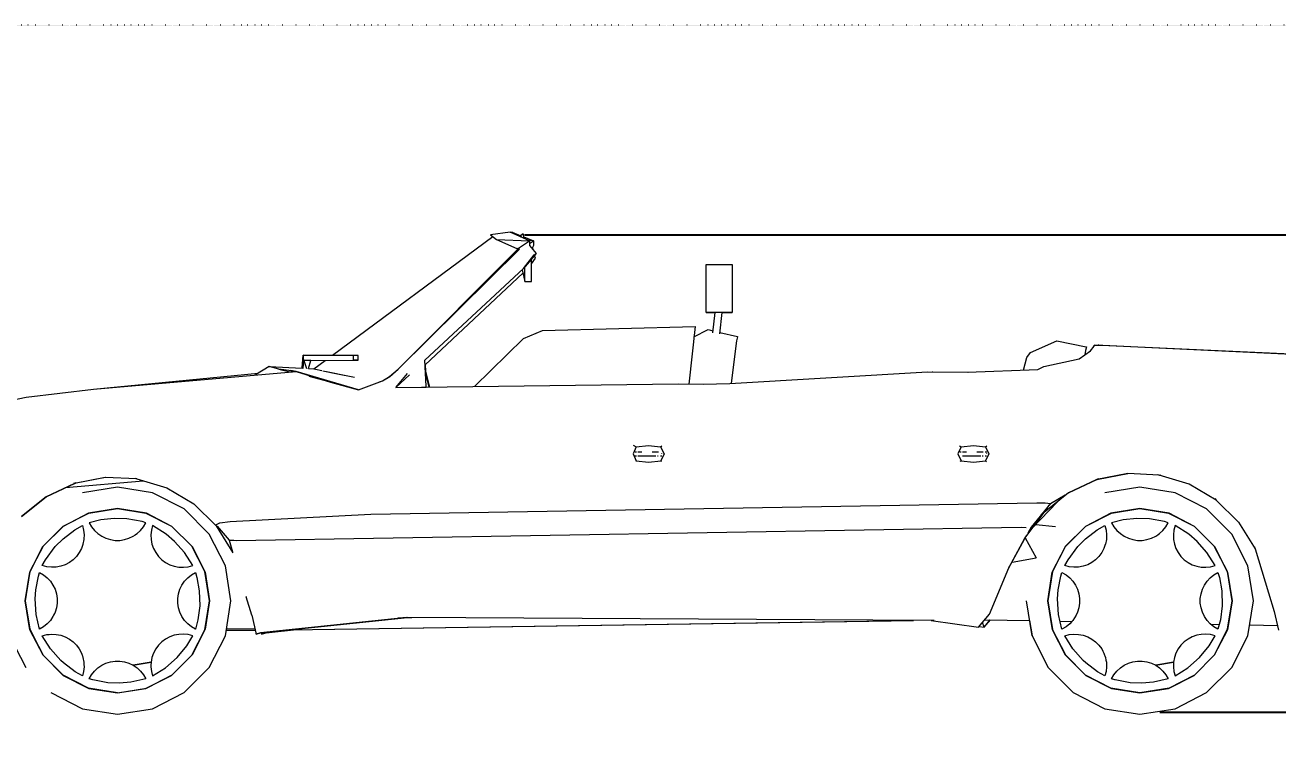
# Model space of a CAD drawing. Header units: millimetres. Extents: x 85290 to 188623, y -54691 to 10726.
# Drawn here: x 97127 to 100822, y -17812 to -15687 of the extents above; entities that cross this region are included whole.
import ezdxf

# ---------------------------------------------------------------- set-up
doc = ezdxf.new("R2010")
doc.units = ezdxf.units.MM
doc.linetypes.add('ACAD_ISO07W100', pattern=[3, 0, -3])
doc.linetypes.add('ELGO_LTYPE0', pattern=[0])
doc.layers.add('AUTO', color=150, linetype='Continuous')
doc.layers.add('RAZMER', color=5, linetype='Continuous')
doc.styles.add('WROMLATS', font='wromlats.shx', dxfattribs={"bigfont": 'bigfont.shx'})
doc.dimstyles.new('juka', dxfattribs={"dimscale": 100, "dimtxt": 2, "dimasz": 2, "dimexe": 1, "dimexo": 1, "dimgap": 1, "dimtad": 1, "dimtoh": 1, "dimdec": 0, "dimzin": 0, "dimdsep": 46, "dimtxsty": 'WROMLATS', "dimblk": 'OBLIQUE', "dimcen": -3, "dimdle": 1, "dimclrd": 256, "dimclre": 256, "dimclrt": 256, "dimadec": 0, "dimazin": 0, "dimtfac": 1, "dimtdec": 0, "dimtix": 1, "dimtmove": 2, "dimatfit": 3, "dimldrblk": 'ORIGIN2', "dimfxl": 1, "dimtvp": 2.5, "dimtolj": 1, "dimtzin": 0, "dimarcsym": 0})

# ---------------------------------------------------------------- blocks, each defined once
blk = doc.blocks.new('a_55')
at = {"color": 0, "linetype": 'ELGO_LTYPE0', "lineweight": 0}
for p, q in [((-259.464073, 115.309136), (-207.926369, 153.385699)), ((-202.36311, 154.794192), (-208.669329, 153.978181)), ((-208.669329, 153.978181), (-206.754684, 152.45142)), ((-202.36311, 154.794192), (-201.72658, 154.794294)), ((-196.095705, 152.07476), (-202.36311, 154.794192)), ((-201.72658, 154.794294), (-202.227545, 154.735404)), ((-201.72658, 154.794294), (-198.885584, 153.673786)), ((-198.425198, 154.169387), (-198.888683, 153.712457)), ((-198.888683, 153.712457), (-198.852158, 153.270757)), ((-198.028898, 154.169387), (-198.425198, 154.169387)), ((-197.921085, 152.866751), (-198.028898, 154.169387)), ((-197.957611, 153.307766), (-194.831276, 152.07476)), ((-238.323069, 110.798881), (-199.915457, 149.329936)), ((-238.315439, 110.798784), (-199.309969, 149.329838)), ((-206.754684, 152.45142), (-196.095705, 152.07476)), ((-206.754684, 152.45142), (-200.191402, 149.608743)), ((-200.007248, 149.525639), (-200.246477, 149.644974)), ((-199.999428, 149.525541), (-200.05703, 149.550542)), ((-199.915457, 149.329936), (-200.007248, 149.525639)), ((-199.999428, 149.525541), (-196.095705, 152.07476)), ((-199.309969, 149.329838), (-199.999428, 149.525541)), ((-194.831276, 152.07476), (-196.201181, 152.120465)), ((-196.095705, 152.07476), (-196.159601, 150.585893)), ((-196.159601, 150.585893), (-193.983221, 147.987553)), ((-196.132231, 151.22427), (-194.831276, 152.07476)), ((-194.791603, 150.586089), (-195.212889, 149.86558)), ((-195.212889, 149.86558), (-195.037889, 149.24683)), ((-194.831276, 152.07476), (-194.791603, 150.586089)), ((-193.983221, 147.987553), (-198.01445, 143.207574)), ((-198.01445, 143.207574), (-194.629097, 147.524369)), ((-195.515442, 144.696537), (-194.254112, 146.47437)), ((-195.515442, 138.935015), (-195.515442, 146.170756)), ((-194.629097, 147.524369), (-193.983221, 147.987553)), ((-194.254112, 146.47437), (-194.506454, 147.367045)), ((-229.707432, 113.680131), (-198.01445, 143.207574)), ((-198.219919, 141.662261), (-229.639101, 112.200053)), ((-198.471117, 142.782083), (-197.608042, 138.935015)), ((-197.608042, 138.935015), (-197.608042, 143.689507)), ((-139.341831, 144.416264), (-130.977726, 144.416264)), ((-139.341831, 129.001129), (-139.341831, 144.416264)), ((-130.977726, 144.416264), (-130.977726, 129.001129)), ((-197.608042, 138.935015), (-195.515442, 138.935015)), ((-139.341831, 129.001129), (-136.544561, 129.001129)), ((-130.977726, 129.001129), (-139.341831, 129.001129)), ((-136.544561, 129.001129), (-137.290239, 122.456303)), ((-134.988689, 122.16558), (-134.209776, 129.001129)), ((-134.209776, 129.001129), (-130.977726, 129.001129)), ((-198.02227, 120.705523), (-191.99729, 123.218901)), ((-191.99729, 123.218901), (-142.930889, 124.491264)), ((-142.930889, 124.491264), (-144.911528, 106.059916)), ((-143.280888, 121.234916), (-138.752556, 123.533842)), ((-138.752556, 123.533842), (-137.208986, 123.170464)), ((-134.935188, 122.635209), (-129.310942, 121.311186)), ((-129.251003, 121.25103), (-129.596281, 119.966264)), ((-129.310942, 121.311186), (-129.251003, 121.25103)), ((-213.848066, 105.268803), (-198.02227, 120.705523)), ((-129.596281, 119.966264), (-131.295919, 106.284038)), ((-35.114479, 116.224663), (-26.694345, 119.974369)), ((-26.694345, 119.974369), (-17.252922, 118.024662)), ((-17.538309, 116.844974), (-17.741632, 115.408744)), ((-17.192793, 117.971928), (-17.538309, 116.844974)), ((-17.252922, 118.024662), (-17.192793, 117.971928)), ((-15.888309, 116.704838), (-14.747095, 118.166557)), ((-14.747095, 118.166557), (-14.7295, 118.534331)), ((64.841795, 114.87017), (-14.7295, 118.534331)), ((-14.7295, 118.534331), (-11.93614, 118.515678)), ((-13.412333, 118.534331), (-11.941051, 118.515678)), ((-13.233423, 118.52437), (-13.412333, 118.534331)), ((-13.412333, 118.534331), (-13.188314, 118.524076)), ((-13.412333, 118.534331), (-13.410377, 118.525541)), ((-11.93614, 118.515678), (96.564245, 113.443413)), ((-269.141817, 111.239897), (-268.836355, 115.371342)), ((-268.836355, 115.371342), (-268.946886, 111.091947)), ((-268.859768, 111.078861), (-268.597078, 113.563237)), ((-252.675819, 115.236869), (-268.836355, 115.371342)), ((-268.836355, 115.371342), (-266.620922, 115.371342)), ((-268.597078, 113.563237), (-268.836355, 115.371342)), ((-268.597078, 113.563237), (-252.675819, 113.697611)), ((-266.381645, 113.563237), (-268.597078, 113.563237)), ((-268.597078, 113.563237), (-267.773437, 111.022221)), ((-267.140627, 110.989213), (-266.381645, 113.563237)), ((-266.620922, 115.371342), (-251.150036, 115.236869)), ((-266.381645, 113.563237), (-251.150036, 113.697611)), ((-265.410566, 110.915776), (-261.772108, 113.603862)), ((-252.675819, 113.697611), (-252.675819, 115.236869)), ((-251.150036, 115.236869), (-252.675819, 115.236869)), ((-251.150036, 113.697611), (-252.675819, 113.697611)), ((-251.150036, 113.697611), (-251.150036, 115.236869)), ((-229.32229, 105.350346), (-229.707432, 113.680131)), ((-37.392187, 110.544975), (-36.291599, 114.618608)), ((-36.291599, 114.618608), (-35.114479, 116.224663)), ((-30.841017, 111.63267), (-19.524813, 114.16187)), ((-19.524813, 114.16187), (-15.888309, 116.704838)), ((-336.245322, 104.408256), (-271.148062, 110.112651)), ((-336.245322, 104.408256), (-283.287716, 109.511577)), ((-279.759598, 111.690874), (-284.160566, 108.972416)), ((-279.759598, 111.690874), (-269.125414, 111.116654)), ((-276.657629, 110.817436), (-279.759598, 111.690874)), ((-276.657629, 110.817436), (-273.148441, 109.989995)), ((-271.148062, 110.112651), (-276.657629, 110.817436)), ((-273.148441, 109.989995), (-271.148062, 110.112651)), ((-273.148441, 109.989995), (-272.989845, 109.951225)), ((-271.148062, 110.112651), (-272.889662, 110.431791)), ((-251.046324, 104.204447), (-271.148062, 110.112651)), ((-271.148062, 110.112651), (-260.029888, 106.69019)), ((-269.125414, 111.116654), (-269.141817, 111.239897)), ((-267.134762, 111.009233), (-265.410566, 110.915776)), ((-265.410566, 110.915776), (-264.926004, 110.790483)), ((-264.926004, 110.790483), (-262.878323, 110.36099)), ((-262.535572, 110.290775), (-258.340263, 109.4356)), ((-261.388302, 110.056889), (-253.990841, 108.558451)), ((-258.340263, 109.4356), (-252.354097, 108.228276)), ((-241.057062, 108.502982), (-238.323069, 110.798881)), ((-241.049242, 108.502885), (-238.315439, 110.798784)), ((-239.075422, 104.952202), (-235.357237, 109.462553)), ((-234.708595, 109.020561), (-239.075422, 104.952202)), ((-229.639101, 112.200053), (-229.545546, 110.177299)), ((-229.545546, 110.177299), (-228.379297, 105.516069)), ((-229.506874, 109.343803), (-228.626776, 105.516069)), ((-131.798267, 106.254448), (-68.204689, 110.00601)), ((-68.204689, 110.00601), (-55.391216, 109.865483)), ((-66.764641, 109.99019), (-66.495323, 110.006108)), ((-66.495323, 110.006108), (-55.003929, 109.880131)), ((-55.391216, 109.865483), (-32.83906, 110.71685)), ((-32.83906, 110.71685), (-30.841017, 111.63267)), ((-260.029888, 106.69019), (-266.965246, 108.472026)), ((-260.029888, 106.69019), (-251.046324, 104.204447)), ((-251.046324, 104.204447), (-243.393183, 107.127299)), ((-244.056272, 106.874077), (-243.401003, 107.127397)), ((-243.401003, 107.127397), (-241.057062, 108.502982)), ((-243.393183, 107.127299), (-241.049242, 108.502885)), ((-239.075422, 104.952202), (-148.395348, 106.090385)), ((-239.075422, 104.952202), (-229.32229, 105.074662)), ((-229.32229, 105.074662), (-229.32229, 105.350346)), ((-228.626776, 105.516069), (-228.524637, 105.084623)), ((-228.379297, 105.516069), (-228.275013, 105.087748)), ((-148.395348, 106.090385), (-140.294933, 106.019584)), ((-140.294933, 106.019584), (-131.798267, 106.254448)), ((-404.477358, 92.457084), (-357.849812, 101.80933)), ((-357.849812, 101.80933), (-336.245322, 104.408256)), ((-161.832428, 85.864213), (-162.818956, 83.648392)), ((-162.785768, 86.396049), (-161.832428, 85.864213)), ((-161.832428, 85.864213), (-157.860565, 86.310014)), ((-157.860565, 86.310014), (-153.993559, 85.931791)), ((-153.993559, 85.931791), (-153.616428, 86.154351)), ((-153.993559, 85.931791), (-152.902174, 83.648392)), ((-57.47695, 85.864213), (-58.463478, 83.648392)), ((-57.990837, 86.151029), (-57.47695, 85.864213)), ((-57.47695, 85.864213), (-53.505087, 86.310014)), ((-53.505087, 86.310014), (-49.63789, 85.931791)), ((-49.63789, 85.931791), (-49.168777, 86.208843)), ((-49.63789, 85.931791), (-48.546696, 83.648392)), ((-162.818956, 83.648392), (-161.832428, 81.433841)), ((-162.272072, 82.977591), (-161.802959, 82.977591)), ((-162.229109, 84.248979), (-161.802959, 84.248979)), ((-161.832428, 81.433841), (-162.125778, 81.270268)), ((-161.832428, 81.433841), (-157.860565, 80.986869)), ((-161.363888, 84.248979), (-160.033417, 84.248979)), ((-161.363888, 82.977591), (-155.512142, 82.977591)), ((-157.860565, 80.986869), (-153.960752, 81.385112)), ((-156.711149, 84.248979), (-154.675579, 84.248979)), ((-155.0457, 82.977591), (-154.74515, 82.977591)), ((-154.033422, 82.977591), (-153.658199, 82.977591)), ((-152.902174, 83.648392), (-153.960752, 81.385112)), ((-153.960752, 81.385112), (-153.705072, 81.236674)), ((-153.567028, 83.612749), (-153.567028, 83.787358)), ((-58.463478, 83.648392), (-57.47695, 81.433841)), ((-57.873631, 84.248979), (-57.447481, 84.248979)), ((-57.47695, 81.433841), (-57.858038, 81.22144)), ((-57.47695, 81.433841), (-53.505087, 80.986869)), ((-57.008409, 84.248979), (-55.677938, 84.248979)), ((-57.008409, 82.977591), (-51.156664, 82.977591)), ((-53.505087, 80.986869), (-49.605274, 81.385112)), ((-52.355671, 84.248979), (-50.320148, 84.248979)), ((-50.690269, 82.977591), (-50.389481, 82.977591)), ((-49.677944, 84.248979), (-49.240446, 84.248979)), ((-49.677944, 82.977591), (-49.30253, 82.977591)), ((-48.546696, 83.648392), (-49.605274, 81.385112)), ((-49.605274, 81.385112), (-49.264288, 81.187162)), ((-49.211359, 83.612846), (-49.211359, 83.787064)), ((-3.917027, 77.327202), (-13.81917, 75.385699)), ((-13.810158, 75.385699), (-3.91016, 77.326909)), ((6.163836, 76.832181), (-3.917027, 77.327202)), ((5.603504, 77.037944), (6.163836, 76.832181)), ((6.163836, 76.832181), (6.726742, 76.863235)), ((15.832424, 73.929155), (6.163836, 76.832181)), ((-351.463485, 69.871733), (-342.316818, 74.136186)), ((-342.30783, 74.136284), (-351.454496, 69.871733)), ((-345.204306, 72.785795), (-320.258403, 74.960795)), ((-342.316818, 74.136186), (-342.390251, 74.278763)), ((-332.410169, 76.077786), (-342.316818, 74.136186)), ((-342.316818, 74.136186), (-341.785955, 74.402103)), ((-332.402945, 76.077396), (-342.30783, 74.136284)), ((-328.509784, 72.898197), (-339.773464, 71.114212)), ((-322.329497, 75.582766), (-332.410169, 76.077786)), ((-317.246103, 71.114212), (-328.509784, 72.898197)), ((-322.923255, 75.766948), (-322.329497, 75.582766)), ((-322.346687, 75.749174), (-322.329497, 75.582766)), ((-322.329497, 75.582766), (-312.662911, 72.67974)), ((-312.662911, 72.67974), (-303.976583, 67.539212)), ((-13.81917, 75.385699), (-22.968006, 71.121147)), ((-22.959185, 71.121147), (-13.810158, 75.385699)), ((-14.4207, 75.290775), (-13.81917, 75.385699)), ((-13.81917, 75.385699), (-13.265657, 75.670853)), ((0, 72.898197), (-11.263514, 71.114212)), ((11.263657, 71.114212), (0, 72.898197)), ((24.518728, 68.788627), (15.832424, 73.929155)), ((-359.319162, 63.534036), (-351.463485, 69.871733)), ((-351.454496, 69.871733), (-359.310174, 63.534036)), ((-307.08518, 65.937066), (-317.246103, 71.114212)), ((-22.968006, 71.121147), (-30.823851, 64.783451)), ((-28.693199, 67.729935), (-24.014473, 70.497027)), ((-22.992182, 71.101713), (-22.959185, 71.121147)), ((21.42458, 65.937066), (11.263657, 71.114212)), ((24.055433, 69.269195), (24.518728, 68.788627)), ((24.518728, 68.788627), (31.713676, 61.711576)), ((-337.864852, 64.552787), (-345.993972, 60.345757)), ((-345.917201, 60.408062), (-337.661529, 64.614507)), ((-328.509784, 66.064018), (-337.864852, 64.552787)), ((-337.661529, 64.614507), (-328.509784, 66.064018)), ((-328.509784, 66.064018), (-319.35823, 64.614507)), ((-319.154692, 64.552787), (-328.509784, 66.064018)), ((-319.35823, 64.614507), (-311.102366, 60.408062)), ((-311.025596, 60.345757), (-319.154692, 64.552787)), ((-299.021292, 57.873297), (-307.08518, 65.937066)), ((-303.976583, 67.539212), (-296.77968, 60.462162)), ((-247.102928, 64.285502), (-33.167601, 67.913821)), ((-37.038279, 56.599271), (-30.823851, 64.783451)), ((-28.693199, 67.729935), (-34.999037, 60.036576)), ((-34.666443, 59.723002), (-26.508427, 68.264896)), ((-33.167601, 67.913821), (-30.437517, 67.849272)), ((-30.823851, 64.783451), (-31.749248, 64.001518)), ((-30.823851, 64.783451), (-29.162693, 67.157084)), ((-30.437517, 67.849272), (-28.693199, 67.729935)), ((-9.355116, 64.552787), (-17.484188, 60.345757)), ((-17.407417, 60.408062), (-9.151554, 64.614507)), ((0, 66.064018), (-9.355116, 64.552787)), ((-9.151554, 64.614507), (0, 66.064018)), ((9.355068, 64.552787), (0, 66.064018)), ((0, 66.064018), (9.151745, 64.614507)), ((9.151745, 64.614507), (17.407608, 60.408062)), ((17.484188, 60.345757), (9.355068, 64.552787)), ((29.488468, 57.873297), (21.42458, 65.937066)), ((-352.469158, 53.856304), (-345.917201, 60.408062)), ((-342.239857, 59.186479), (-339.785957, 60.611674)), ((-339.785957, 60.611674), (-339.402175, 59.144878)), ((-333.889675, 62.4356), (-337.622285, 61.507866)), ((-337.622285, 61.507866), (-336.85627, 60.199273)), ((-329.543376, 62.900835), (-333.889675, 62.4356)), ((-325.45197, 62.767631), (-329.543376, 62.900835)), ((-320.58146, 61.858451), (-325.45197, 62.767631)), ((-319.397283, 61.507866), (-320.58146, 61.858451)), ((-320.163107, 60.199273), (-319.397283, 61.507866)), ((-317.23361, 60.611674), (-317.617393, 59.144878)), ((-312.857056, 57.842535), (-317.23361, 60.611674)), ((-311.102366, 60.408062), (-304.550409, 53.856304)), ((-296.885157, 60.802787), (-295.584583, 61.509234)), ((-296.77968, 60.462162), (-291.496897, 51.869488)), ((-295.584583, 61.509234), (-292.350817, 61.852789)), ((-292.350817, 61.852789), (-247.102928, 64.285502)), ((-33.460951, 60.985014), (-27.089643, 60.272124)), ((-23.959398, 53.856304), (-17.407417, 60.408062)), ((-13.730097, 59.186479), (-11.276197, 60.611674)), ((-11.276197, 60.611674), (-10.8922, 59.144878)), ((-5.379915, 62.4356), (-9.11231, 61.507866)), ((-9.11231, 61.507866), (-8.34651, 60.199273)), ((-1.033592, 62.900835), (-5.379915, 62.4356)), ((3.057814, 62.767631), (-1.033592, 62.900835)), ((7.928324, 61.858451), (3.057814, 62.767631)), ((9.112501, 61.507866), (7.928324, 61.858451)), ((8.346653, 60.199273), (9.112501, 61.507866)), ((11.27615, 60.611674), (10.892391, 59.144878)), ((15.652704, 57.842535), (11.27615, 60.611674)), ((17.407608, 60.408062), (23.959351, 53.856304)), ((31.713676, 61.711576), (36.998415, 53.118998)), ((-345.993972, 60.345757), (-352.406859, 53.932866)), ((-345.993972, 56.335014), (-342.239857, 59.186479)), ((-339.402175, 59.144878), (-339.241815, 57.649565)), ((-339.241815, 57.649565), (-339.295721, 56.345269)), ((-336.85627, 60.199273), (-335.912514, 59.028569)), ((-335.912514, 59.028569), (-334.808803, 58.012649)), ((-334.808803, 58.012649), (-333.564281, 57.168704)), ((-333.564281, 57.168704), (-332.196879, 56.51353)), ((-332.196879, 56.51353), (-330.74708, 56.069487)), ((-326.272488, 56.069487), (-324.822664, 56.51353)), ((-324.822664, 56.51353), (-323.455286, 57.168704)), ((-323.455286, 57.168704), (-322.740841, 57.653177)), ((-322.740841, 57.653177), (-322.70236, 57.679349)), ((-322.70236, 57.679349), (-322.210765, 58.012748)), ((-322.210765, 58.012748), (-321.107244, 59.028569)), ((-321.107244, 59.028569), (-320.163107, 60.199273)), ((-317.617393, 59.144878), (-317.777753, 57.649565)), ((-317.777753, 57.649565), (-317.715836, 56.150931)), ((-310.134578, 55.506793), (-312.857056, 57.842535)), ((-304.612732, 53.932866), (-311.025596, 60.345757)), ((-293.843937, 47.712457), (-299.021292, 57.873297)), ((-296.525812, 60.362357), (-292.631865, 55.918997)), ((-290.321684, 55.831009), (-38.188124, 60.069388)), ((-42.12265, 46.974176), (-37.038279, 56.599271)), ((-42.113876, 46.974176), (-36.447477, 57.377398)), ((-38.188124, 60.069388), (-36.5973, 60.00064)), ((-36.865425, 56.610015), (-33.359575, 50.275934)), ((-34.999037, 60.036576), (-36.003351, 58.192825)), ((-17.484188, 60.345757), (-23.897076, 53.932866)), ((-17.484188, 56.335014), (-13.730097, 59.186479)), ((-10.8922, 59.144878), (-10.73184, 57.649565)), ((-10.73184, 57.649565), (-10.78577, 56.345269)), ((-8.34651, 60.199273), (-7.402563, 59.028569)), ((-7.402563, 59.028569), (-6.299019, 58.012649)), ((-6.299019, 58.012649), (-5.054331, 57.168704)), ((-5.054331, 57.168704), (-3.687143, 56.51353)), ((-3.687143, 56.51353), (-2.23732, 56.069487)), ((2.237272, 56.069487), (3.687096, 56.51353)), ((3.687096, 56.51353), (5.054474, 57.168704)), ((5.054474, 57.168704), (5.768919, 57.653177)), ((5.768919, 57.653177), (5.8074, 57.679349)), ((5.8074, 57.679349), (6.299019, 58.012748)), ((6.299019, 58.012748), (7.402706, 59.028569)), ((7.402706, 59.028569), (8.346653, 60.199273)), ((10.892391, 59.144878), (10.732031, 57.649565)), ((10.732031, 57.649565), (10.793924, 56.150931)), ((18.375158, 55.506793), (15.652704, 57.842535)), ((23.897266, 53.932866), (17.484188, 60.345757)), ((34.665823, 47.712457), (29.488468, 57.873297)), ((-356.675792, 45.600641), (-352.469158, 53.856304)), ((-352.406859, 53.932866), (-356.614089, 45.803958)), ((-353.902364, 51.043415), (-352.422667, 53.902885)), ((-351.616025, 49.592048), (-348.498845, 53.821343)), ((-348.498845, 53.821343), (-345.993972, 56.335014)), ((-340.090632, 53.243899), (-340.801764, 51.904839)), ((-339.637899, 54.529446), (-340.090632, 53.243899)), ((-339.586925, 54.673979), (-339.637899, 54.529446)), ((-339.303732, 56.150931), (-339.586925, 54.673979)), ((-339.295721, 56.345269), (-339.303732, 56.150931)), ((-330.74708, 56.069487), (-329.259777, 55.847415)), ((-329.259777, 55.847415), (-327.75979, 55.847415)), ((-327.75979, 55.847415), (-326.272488, 56.069487)), ((-317.715836, 56.150931), (-317.432642, 54.674077)), ((-317.432642, 54.674077), (-316.928911, 53.243899)), ((-316.928911, 53.243899), (-316.21778, 51.904839)), ((-306.998062, 51.950151), (-310.134578, 55.506793)), ((-300.405502, 45.804059), (-304.612732, 53.932866)), ((-304.550409, 53.856304), (-300.343752, 45.600641)), ((-292.631865, 55.918997), (-291.096306, 55.897808)), ((-292.631865, 55.918997), (-291.509771, 52.207181)), ((-291.096306, 55.897808), (-290.321684, 55.831009)), ((-28.165817, 45.600641), (-23.959398, 53.856304)), ((-23.897076, 53.932866), (-28.104305, 45.803958)), ((-23.106241, 49.592048), (-19.988871, 53.821343)), ((-19.988871, 53.821343), (-17.484188, 56.335014)), ((-11.580896, 53.243899), (-12.292004, 51.904839)), ((-11.127949, 54.529446), (-11.580896, 53.243899)), ((-11.077166, 54.673979), (-11.127949, 54.529446)), ((-10.793781, 56.150931), (-11.077166, 54.673979)), ((-10.78577, 56.345269), (-10.793781, 56.150931)), ((-2.23732, 56.069487), (-0.750017, 55.847415)), ((-0.750017, 55.847415), (0.749969, 55.847415)), ((0.749969, 55.847415), (2.237272, 56.069487)), ((10.793924, 56.150931), (11.077118, 54.674077)), ((11.077118, 54.674077), (11.580849, 53.243899)), ((11.580849, 53.243899), (12.291956, 51.904839)), ((21.511698, 51.950151), (18.375158, 55.506793)), ((28.104305, 45.804059), (23.897266, 53.932866)), ((23.959351, 53.856304), (28.166008, 45.600641)), ((36.998415, 53.118998), (36.915207, 53.782964)), ((36.998415, 53.118998), (41.344929, 38.998198)), ((-352.672863, 47.724956), (-351.616025, 49.592048)), ((-343.96584, 48.740774), (-345.304894, 48.029643)), ((-342.757034, 49.6355), (-343.96584, 48.740774)), ((-341.696501, 50.696051), (-342.757034, 49.6355)), ((-340.801764, 51.904839), (-341.696501, 50.696051)), ((-316.21778, 51.904839), (-315.323067, 50.696051)), ((-315.323067, 50.696051), (-314.262509, 49.6355)), ((-314.262509, 49.6355), (-313.053727, 48.740774)), ((-313.053727, 48.740774), (-311.714673, 48.029643)), ((-304.346704, 47.724956), (-306.998062, 51.950151)), ((-41.069555, 48.891556), (-33.391237, 50.214016)), ((-24.162912, 47.724956), (-23.106241, 49.592048)), ((-15.456057, 48.740774), (-16.795111, 48.029643)), ((-14.247274, 49.6355), (-15.456057, 48.740774)), ((-13.186741, 50.696051), (-14.247274, 49.6355)), ((-12.292004, 51.904839), (-13.186741, 50.696051)), ((12.291956, 51.904839), (13.186693, 50.696051)), ((13.186693, 50.696051), (14.247274, 49.6355)), ((14.247274, 49.6355), (15.456057, 48.740774)), ((15.456057, 48.740774), (16.795111, 48.029643)), ((24.163055, 47.724956), (21.511698, 51.950151)), ((-356.614089, 45.803958), (-358.12521, 36.449075)), ((-358.12521, 36.449075), (-356.675792, 45.600641)), ((-354.768372, 40.002882), (-353.919554, 44.377297)), ((-353.919554, 44.377297), (-353.568959, 45.561379)), ((-353.568959, 45.561379), (-352.260375, 44.795561)), ((-351.206064, 47.341168), (-352.672863, 47.724956)), ((-352.260375, 44.795561), (-351.089668, 43.851614)), ((-349.71056, 47.180813), (-351.206064, 47.341168)), ((-348.211932, 47.242826), (-349.71056, 47.180813)), ((-346.735167, 47.526127), (-348.211932, 47.242826)), ((-345.304894, 48.029643), (-346.735167, 47.526127)), ((-311.714673, 48.029643), (-310.284591, 47.526127)), ((-310.284591, 47.526127), (-308.807611, 47.242826)), ((-308.807611, 47.242826), (-307.308817, 47.180813)), ((-307.308817, 47.180813), (-305.813694, 47.341168)), ((-305.929899, 43.851614), (-304.759216, 44.795561)), ((-305.813694, 47.341168), (-304.346704, 47.724956)), ((-304.759216, 44.795561), (-303.450584, 45.561379)), ((-303.450584, 45.561379), (-302.985382, 43.922317)), ((-298.894358, 36.449075), (-300.405502, 45.804059)), ((-300.343752, 45.600641), (-298.894358, 36.449075)), ((-292.059994, 36.449075), (-293.843937, 47.712457)), ((-48.317385, 32.149953), (-42.12265, 46.974176)), ((-48.308611, 32.149953), (-42.113876, 46.974176)), ((-42.12265, 46.974176), (-41.95509, 47.578472)), ((-28.104305, 45.803958), (-29.61545, 36.449075)), ((-29.61545, 36.449075), (-28.165817, 45.600641)), ((-26.258421, 40.002882), (-25.409794, 44.377297)), ((-25.409794, 44.377297), (-25.059175, 45.561379)), ((-25.059175, 45.561379), (-23.750591, 44.795561)), ((-22.696114, 47.341168), (-24.162912, 47.724956)), ((-23.750591, 44.795561), (-22.579908, 43.851614)), ((-21.2008, 47.180813), (-22.696114, 47.341168)), ((-19.702148, 47.242826), (-21.2008, 47.180813)), ((-18.225384, 47.526127), (-19.702148, 47.242826)), ((-16.795111, 48.029643), (-18.225384, 47.526127)), ((16.795111, 48.029643), (18.225384, 47.526127)), ((18.225384, 47.526127), (19.702339, 47.242826)), ((19.702339, 47.242826), (21.200752, 47.180813)), ((21.200752, 47.180813), (22.696257, 47.341168)), ((22.579861, 43.851614), (23.750782, 44.795561)), ((22.696257, 47.341168), (24.163055, 47.724956)), ((23.750782, 44.795561), (25.059176, 45.561379)), ((25.059176, 45.561379), (25.524378, 43.922317)), ((29.615402, 36.449075), (28.104305, 45.804059)), ((28.166008, 45.600641), (29.615402, 36.449075)), ((36.449766, 36.449075), (34.665823, 47.712457)), ((-351.089668, 43.851614), (-350.073838, 42.748099)), ((-350.073838, 42.748099), (-349.229693, 41.503471)), ((-349.229693, 41.503471), (-348.574615, 40.136087)), ((-308.444929, 40.136087), (-307.78985, 41.503471)), ((-307.78985, 41.503471), (-306.945705, 42.748099)), ((-306.945705, 42.748099), (-305.929899, 43.851614)), ((-302.985382, 43.922317), (-302.209997, 39.670461)), ((-22.579908, 43.851614), (-21.563864, 42.748099)), ((-21.563864, 42.748099), (-20.719957, 41.503471)), ((-20.719957, 41.503471), (-20.06464, 40.136087)), ((20.064831, 40.136087), (20.71991, 41.503471)), ((20.71991, 41.503471), (21.564054, 42.748099)), ((21.564054, 42.748099), (22.579861, 43.851614)), ((25.524378, 43.922317), (26.29981, 39.670461)), ((-358.12521, 36.449075), (-356.633615, 27.2147)), ((-356.614089, 27.094191), (-358.12521, 36.449075)), ((-358.12521, 36.449075), (-356.675792, 27.29761)), ((-354.97911, 37.065971), (-354.768372, 40.002882)), ((-354.660964, 32.058644), (-354.97911, 37.065971)), ((-348.574615, 40.136087), (-348.130488, 38.686383)), ((-348.130488, 38.686383), (-347.908401, 37.199074)), ((-347.908401, 37.199074), (-347.908401, 35.699075)), ((-309.110951, 37.199074), (-308.889055, 38.686383)), ((-309.110951, 35.699177), (-309.110951, 37.199074)), ((-308.889055, 38.686383), (-308.444929, 40.136087)), ((-302.209997, 39.670461), (-302.081442, 34.831989)), ((-300.405502, 27.094191), (-298.894358, 36.449075)), ((-298.894358, 36.449075), (-300.343752, 27.29761)), ((-293.843937, 25.185698), (-292.059994, 36.449075)), ((-287.148237, 37.748688), (-286.954117, 37.785011)), ((-285.337496, 31.776029), (-287.148237, 37.748688)), ((-34.666443, 25.185698), (-36.449814, 36.449075)), ((-29.61545, 36.449075), (-28.123856, 27.2147)), ((-28.104305, 27.094191), (-29.61545, 36.449075)), ((-29.61545, 36.449075), (-28.165817, 27.29761)), ((-26.469374, 37.065971), (-26.258421, 40.002882)), ((-26.15118, 32.058644), (-26.469374, 37.065971)), ((-20.06464, 40.136087), (-19.620705, 38.686383)), ((-19.620705, 38.686383), (-19.398642, 37.199074)), ((-19.398642, 37.199074), (-19.398642, 35.699075)), ((19.398832, 37.199074), (19.620705, 38.686383)), ((19.398832, 35.699177), (19.398832, 37.199074)), ((19.620705, 38.686383), (20.064831, 40.136087)), ((26.29981, 39.670461), (26.428127, 34.831989)), ((29.615402, 36.449075), (28.104305, 27.094191)), ((28.166008, 27.29761), (29.615402, 36.449075)), ((34.665823, 25.185698), (36.449766, 36.449075)), ((41.344929, 38.998198), (43.157816, 33.025443)), ((-348.777556, 32.338238), (-349.229693, 31.394488)), ((-348.574615, 32.762062), (-348.972678, 31.773394)), ((-348.972678, 31.773394), (-348.777556, 32.338238)), ((-348.130488, 34.211773), (-348.574615, 32.762062)), ((-347.908401, 35.699075), (-348.130488, 34.211773)), ((-308.889055, 34.211773), (-309.110951, 35.699177)), ((-308.444929, 32.762062), (-308.889055, 34.211773)), ((-307.78985, 31.39478), (-308.444929, 32.762062)), ((-302.081442, 34.831989), (-302.666426, 30.351323)), ((-20.06464, 32.762062), (-20.462894, 31.773394)), ((-19.620705, 34.211773), (-20.06464, 32.762062)), ((-19.398642, 35.699075), (-19.620705, 34.211773)), ((19.620705, 34.211773), (19.398832, 35.699177)), ((20.064831, 32.762062), (19.620705, 34.211773)), ((20.71991, 31.39478), (20.064831, 32.762062)), ((26.428127, 34.831989), (25.843334, 30.351323)), ((43.157816, 33.025443), (44.499588, 26.980227)), ((-353.568959, 27.33677), (-354.660964, 32.058644)), ((-351.089668, 29.046535), (-352.260375, 28.102595)), ((-350.073838, 30.150056), (-351.089668, 29.046535)), ((-349.229693, 31.394488), (-350.073838, 30.150056)), ((-306.945705, 30.150056), (-307.78985, 31.39478)), ((-305.929899, 29.046535), (-306.945705, 30.150056)), ((-304.759216, 28.10269), (-305.929899, 29.046535)), ((-302.666426, 30.351323), (-303.450584, 27.336872)), ((-285.182047, 31.816459), (-285.337496, 31.776029)), ((-285.337496, 31.776029), (-283.995914, 25.730812)), ((-282.566214, 26.168996), (-235.317183, 31.044584)), ((-235.564661, 31.01812), (-282.557249, 26.169097)), ((-273.062134, 27.148878), (-72.800398, 30.084914)), ((-272.996283, 27.15562), (-73.500586, 30.089116)), ((-235.317183, 31.044584), (-238.33518, 30.804449)), ((-67.053509, 30.051029), (-235.317183, 31.044584)), ((-235.317183, 31.044584), (-233.936357, 31.039703)), ((-235.308599, 31.044584), (-235.294914, 31.044489)), ((-66.150999, 30.072904), (-67.053509, 30.051029)), ((-67.053509, 30.051029), (-51.879692, 27.966362)), ((-51.879692, 27.966362), (-48.317385, 32.149953)), ((-51.870728, 27.966362), (-48.308611, 32.149953)), ((-51.683044, 28.186774), (-50.077772, 27.966458)), ((-50.077772, 27.966458), (-50.605869, 29.451811)), ((-50.077772, 27.966458), (-48.0721, 30.316168)), ((-50.06876, 27.966458), (-48.063278, 30.315971)), ((-49.84026, 30.351126), (-35.438871, 30.065876)), ((-35.438871, 30.065876), (-34.666443, 25.185698)), ((-28.562307, 29.929542), (-28.582811, 29.930031)), ((-28.123856, 27.2147), (-28.562307, 29.929542)), ((-25.059175, 27.33677), (-26.15118, 32.058644)), ((-25.645542, 29.871833), (-21.888685, 29.797321)), ((-22.579908, 29.046535), (-23.750591, 28.102595)), ((-21.563864, 30.150056), (-22.579908, 29.046535)), ((-21.888685, 29.797321), (-22.579908, 29.046535)), ((-20.462894, 31.773394), (-21.563864, 30.150056)), ((21.564054, 30.150056), (20.71991, 31.39478)), ((22.579861, 29.046535), (21.564054, 30.150056)), ((23.750782, 28.10269), (22.579861, 29.046535)), ((22.745514, 28.913039), (25.455236, 28.859329)), ((25.843334, 30.351323), (25.059176, 27.336872)), ((28.38006, 28.801417), (28.404093, 28.800934)), ((35.216999, 28.665876), (44.164848, 28.48863)), ((-363.175607, 25.185698), (-357.998252, 15.024859)), ((-356.739068, 27.696735), (-356.71134, 27.696633)), ((-356.675792, 27.29761), (-352.469158, 19.041896)), ((-352.406859, 18.965286), (-356.614089, 27.094191)), ((-353.649235, 27.683842), (-352.980685, 27.681011)), ((-352.260375, 28.102595), (-353.568959, 27.33677)), ((-352.672863, 25.173199), (-351.206064, 25.556987)), ((-350.056267, 20.992726), (-352.672863, 25.173199)), ((-351.206064, 25.556987), (-349.71056, 25.717336)), ((-351.206064, 25.556987), (-350.458407, 25.637162)), ((-349.71056, 25.717336), (-348.211932, 25.655425)), ((-348.211932, 25.655425), (-346.735167, 25.372124)), ((-346.735167, 25.372124), (-345.304894, 24.868512)), ((-345.304894, 24.868512), (-343.96584, 24.157375)), ((-343.96584, 24.157375), (-342.757034, 23.26265)), ((-313.053727, 24.157375), (-314.262509, 23.26265)), ((-311.714673, 24.868512), (-313.053727, 24.157375)), ((-310.284591, 25.372124), (-311.714673, 24.868512)), ((-308.807611, 25.655425), (-310.284591, 25.372124)), ((-307.308817, 25.717336), (-308.807611, 25.655425)), ((-305.813694, 25.556987), (-307.308817, 25.717336)), ((-306.236935, 22.009331), (-304.346704, 25.173199)), ((-304.346704, 25.173199), (-305.813694, 25.556987)), ((-303.450584, 27.336872), (-304.759216, 28.10269)), ((-304.612732, 18.965286), (-300.405502, 27.094191)), ((-300.343752, 27.29761), (-304.550409, 19.041896)), ((-303.686333, 27.474761), (-303.41506, 27.473688)), ((-300.346327, 27.460796), (-300.318003, 27.4607)), ((-299.021292, 15.024859), (-293.843937, 25.185698)), ((-293.580675, 26.852983), (-284.275389, 26.9898)), ((-293.580675, 26.848), (-284.274244, 26.984525)), ((-293.488121, 27.432179), (-284.365034, 27.393997)), ((-283.995914, 25.730812), (-283.916998, 26.218802)), ((-283.995914, 25.730812), (-282.566214, 26.168996)), ((-282.557249, 26.169097), (-283.987522, 25.730812)), ((-283.987522, 25.730812), (-283.987522, 25.733352)), ((-282.286167, 26.197028), (-282.182837, 25.730914)), ((-282.182837, 25.730914), (-280.766439, 26.169193)), ((-280.757427, 26.169193), (-282.174635, 25.731009)), ((-282.174635, 25.731009), (-282.174635, 25.733453)), ((-280.766439, 26.169193), (-270.986557, 27.179253)), ((-270.975971, 27.17945), (-280.757427, 26.169193)), ((-51.879692, 27.966362), (-51.92852, 28.118998)), ((-51.879692, 27.967435), (-51.870728, 27.966362)), ((-50.077772, 27.967536), (-50.06876, 27.966458)), ((-34.666443, 25.185698), (-29.488468, 15.024859)), ((-28.165817, 27.29761), (-23.959398, 19.041896)), ((-23.897076, 18.965286), (-28.104305, 27.094191)), ((-23.750591, 28.102595), (-25.059175, 27.33677)), ((-24.162912, 25.173199), (-22.696114, 25.556987)), ((-21.546507, 20.992726), (-24.162912, 25.173199)), ((-22.696114, 25.556987), (-21.2008, 25.717336)), ((-21.2008, 25.717336), (-19.702148, 25.655425)), ((-19.702148, 25.655425), (-18.225384, 25.372124)), ((-18.225384, 25.372124), (-16.795111, 24.868512)), ((-16.795111, 24.868512), (-15.456057, 24.157375)), ((-15.456057, 24.157375), (-14.247274, 23.26265)), ((15.456057, 24.157375), (14.247274, 23.26265)), ((16.795111, 24.868512), (15.456057, 24.157375)), ((18.225384, 25.372124), (16.795111, 24.868512)), ((19.702339, 25.655425), (18.225384, 25.372124)), ((21.200752, 25.717336), (19.702339, 25.655425)), ((22.696257, 25.556987), (21.200752, 25.717336)), ((22.273016, 22.009331), (24.163055, 25.173199)), ((24.163055, 25.173199), (22.696257, 25.556987)), ((25.059176, 27.336872), (23.750782, 28.10269)), ((28.104305, 27.094191), (23.897266, 18.965286)), ((23.959351, 19.041896), (28.166008, 27.29761)), ((29.488468, 15.024859), (34.665823, 25.185698)), ((-353.908229, 21.866262), (-352.422667, 18.994927)), ((-352.422667, 18.994927), (-353.900218, 21.850544)), ((-346.718955, 17.230964), (-350.056267, 20.992726)), ((-342.757034, 23.26265), (-341.696501, 22.202104)), ((-341.696501, 22.202104), (-340.801764, 20.993364)), ((-340.801764, 20.993364), (-340.090632, 19.65425)), ((-316.21778, 20.993364), (-316.928911, 19.65425)), ((-315.323067, 22.202104), (-316.21778, 20.993364)), ((-314.262509, 23.26265), (-315.323067, 22.202104)), ((-309.356856, 18.169045), (-306.236935, 22.009331)), ((-25.398636, 21.866655), (-23.912525, 18.994927)), ((-23.912525, 18.994927), (-25.394154, 21.857965)), ((-18.209171, 17.230964), (-21.546507, 20.992726)), ((-14.247274, 23.26265), (-13.186741, 22.202104)), ((-13.186741, 22.202104), (-12.292004, 20.993364)), ((-12.292004, 20.993364), (-11.878157, 20.214361)), ((-11.878157, 20.214361), (-11.580896, 19.65425)), ((12.291956, 20.993364), (11.580849, 19.65425)), ((13.186693, 22.202104), (12.291956, 20.993364)), ((14.247274, 23.26265), (13.186693, 22.202104)), ((19.152927, 18.169045), (22.273016, 22.009331)), ((-352.469158, 19.041896), (-345.917201, 12.490141)), ((-345.993972, 12.552398), (-352.406859, 18.965286)), ((-345.88244, 16.460502), (-346.718955, 17.230964)), ((-342.110753, 13.627052), (-345.88244, 16.460502)), ((-340.090632, 19.65425), (-339.848852, 18.967926)), ((-339.848852, 18.967926), (-339.778519, 18.76778)), ((-339.778519, 18.76778), (-339.586925, 18.224126)), ((-339.586925, 18.224126), (-339.303732, 16.747218)), ((-339.303732, 16.747218), (-339.274621, 16.042876)), ((-333.564281, 15.729499), (-332.196879, 16.384625)), ((-332.196879, 16.384625), (-330.74708, 16.828716)), ((-330.74708, 16.828716), (-329.259777, 17.050737)), ((-329.259777, 17.050737), (-327.75979, 17.050737)), ((-327.75979, 17.050737), (-326.272488, 16.828716)), ((-326.272488, 16.828716), (-324.822664, 16.384625)), ((-324.822664, 16.384625), (-323.455286, 15.729499)), ((-317.717195, 16.722417), (-323.455286, 15.729499)), ((-323.455286, 15.729499), (-317.717195, 16.714895)), ((-317.717195, 16.714895), (-317.759967, 15.747905)), ((-317.715836, 16.747218), (-317.717195, 16.722417)), ((-317.717195, 16.714895), (-317.717195, 16.722417)), ((-317.432642, 18.224126), (-317.715836, 16.747218)), ((-316.928911, 19.65425), (-317.432642, 18.224126)), ((-313.084984, 14.880133), (-309.356856, 18.169045)), ((-304.550409, 19.041896), (-311.102366, 12.490141)), ((-311.025596, 12.552398), (-304.612732, 18.965286)), ((-23.959398, 19.041896), (-17.407417, 12.490141)), ((-17.484188, 12.552398), (-23.897076, 18.965286)), ((-17.372656, 16.460502), (-18.209171, 17.230964)), ((-13.600779, 13.627052), (-17.372656, 16.460502)), ((-11.580896, 19.65425), (-11.339092, 18.967926)), ((-11.339092, 18.967926), (-11.268759, 18.76778)), ((-11.268759, 18.76778), (-11.077166, 18.224126)), ((-11.077166, 18.224126), (-10.909176, 17.348099)), ((-10.909176, 17.348099), (-10.793781, 16.747218)), ((-10.793781, 16.747218), (-10.764837, 16.042876)), ((-5.054331, 15.729499), (-3.687143, 16.384625)), ((-3.687143, 16.384625), (-2.23732, 16.828716)), ((-2.23732, 16.828716), (-0.750017, 17.050737)), ((-0.750017, 17.050737), (0.749969, 17.050737)), ((0.749969, 17.050737), (2.237272, 16.828716)), ((2.237272, 16.828716), (3.687096, 16.384625)), ((3.687096, 16.384625), (5.054474, 15.729499)), ((10.792542, 16.722464), (5.054474, 15.729499)), ((5.054474, 15.729499), (10.792542, 16.714895)), ((10.792542, 16.714895), (10.749769, 15.747905)), ((10.793924, 16.747218), (10.792542, 16.722464)), ((10.792542, 16.714895), (10.792542, 16.722464)), ((11.077118, 18.224126), (10.793924, 16.747218)), ((11.580849, 19.65425), (11.077118, 18.224126)), ((15.424776, 14.880133), (19.152927, 18.169045)), ((17.407608, 12.490141), (23.959351, 19.041896)), ((23.897266, 18.965286), (17.484188, 12.552398)), ((-337.864852, 8.345413), (-345.993972, 12.552398)), ((-343.098259, 11.053765), (-345.963883, 12.536818)), ((-345.963883, 12.536818), (-343.100405, 11.054885)), ((-345.917201, 12.490141), (-337.661529, 8.283645)), ((-339.785957, 12.286526), (-342.110753, 13.627052)), ((-339.402175, 13.753325), (-339.785957, 12.286526)), ((-339.241815, 15.248591), (-339.402175, 13.753325)), ((-339.274621, 16.042876), (-339.271307, 15.963238)), ((-339.271307, 15.963238), (-339.241815, 15.248591)), ((-337.622285, 11.390334), (-336.85627, 12.698883)), ((-336.85627, 12.698883), (-335.912514, 13.869584)), ((-335.912514, 13.869584), (-334.808803, 14.885455)), ((-334.808803, 14.885455), (-333.564281, 15.729499)), ((-323.455286, 15.729499), (-322.210765, 14.885455)), ((-322.210765, 14.885455), (-321.107244, 13.869631)), ((-321.107244, 13.869631), (-320.163107, 12.698883)), ((-320.163107, 12.698883), (-319.397283, 11.390334)), ((-311.102366, 12.490141), (-319.35823, 8.283645)), ((-319.154692, 8.345413), (-311.025596, 12.552398)), ((-317.759967, 15.747905), (-317.777753, 15.248591)), ((-317.777753, 15.248591), (-317.617393, 13.753325)), ((-317.617393, 13.753325), (-317.23361, 12.286526)), ((-317.23361, 12.286526), (-313.084984, 14.880133)), ((-313.921309, 11.053765), (-311.055684, 12.536818)), ((-311.055684, 12.536818), (-313.917208, 11.055964)), ((-313.917208, 11.055964), (-311.102366, 12.490141)), ((-307.08518, 6.961137), (-299.021292, 15.024859)), ((-29.488468, 15.024859), (-21.424627, 6.961137)), ((-9.355116, 8.345413), (-17.484188, 12.552398)), ((-14.5926, 11.055964), (-17.4541, 12.536818)), ((-17.4541, 12.536818), (-14.594936, 11.057085)), ((-17.407417, 12.490141), (-9.151554, 8.283645)), ((-11.276197, 12.286526), (-13.600779, 13.627052)), ((-10.8922, 13.753325), (-11.276197, 12.286526)), ((-10.73184, 15.248591), (-10.8922, 13.753325)), ((-10.764837, 16.042876), (-10.761356, 15.963238)), ((-10.761356, 15.963238), (-10.73184, 15.248591)), ((-9.11231, 11.390334), (-8.34651, 12.698883)), ((-8.34651, 12.698883), (-7.402563, 13.869584)), ((-7.402563, 13.869584), (-6.299019, 14.885455)), ((-6.299019, 14.885455), (-5.054331, 15.729499)), ((5.054474, 15.729499), (6.299019, 14.885455)), ((6.299019, 14.885455), (7.402706, 13.869631)), ((7.402706, 13.869631), (8.346653, 12.698883)), ((8.346653, 12.698883), (9.112501, 11.390334)), ((9.151745, 8.283645), (17.407608, 12.490141)), ((17.484188, 12.552398), (9.355068, 8.345413)), ((10.749769, 15.747905), (10.732031, 15.248591)), ((10.732031, 15.248591), (10.892391, 13.753325)), ((10.892391, 13.753325), (11.27615, 12.286526)), ((11.27615, 12.286526), (15.424776, 14.880133)), ((14.58025, 11.049563), (17.454481, 12.537062)), ((21.42458, 6.961137), (29.488468, 15.024859)), ((-328.509784, 6.834185), (-337.864852, 8.345413)), ((-337.744737, 8.325934), (-328.509784, 6.834185)), ((-337.661529, 8.283645), (-328.509784, 6.834185)), ((-336.438107, 11.039752), (-337.622285, 11.390334)), ((-331.622672, 10.136384), (-336.438107, 11.039752)), ((-327.89278, 9.980231), (-331.622672, 10.136384)), ((-328.509784, 6.834185), (-319.154692, 8.345413)), ((-328.509784, 6.834185), (-319.35823, 8.283645)), ((-324.203539, 10.284382), (-327.89278, 9.980231)), ((-319.397283, 11.390334), (-324.203539, 10.284382)), ((-319.35823, 8.283645), (-319.275212, 8.325934)), ((0, 6.834185), (-9.355116, 8.345413)), ((-9.234571, 8.325881), (0, 6.834185)), ((-9.151554, 8.283645), (0, 6.834185)), ((-8.034372, 11.071193), (-9.11231, 11.390334)), ((-7.928324, 11.039752), (-8.034372, 11.071193)), ((-3.112888, 10.136384), (-7.928324, 11.039752)), ((0.61698, 9.980231), (-3.112888, 10.136384)), ((9.355068, 8.345413), (0, 6.834185)), ((0, 6.834185), (9.151745, 8.283645)), ((4.306221, 10.284382), (0.61698, 9.980231)), ((9.112501, 11.390334), (4.306221, 10.284382)), ((-349.934387, 6.961137), (-339.773464, 1.783943)), ((-317.246103, 1.783943), (-307.08518, 6.961137)), ((-21.424627, 6.961137), (-11.263514, 1.783943)), ((11.263657, 1.783943), (21.42458, 6.961137)), ((-339.773464, 1.783943), (-328.509784, 0)), ((-328.509784, 0), (-317.246103, 1.783943)), ((-11.263514, 1.783943), (0, 0)), ((0, 0), (11.263657, 1.783943))]:
    blk.add_line(p, q, dxfattribs=at)
blk = doc.blocks.new('_Oblique')
at = {"color": 0, "linetype": 'ByBlock', "lineweight": -2}
blk.add_line((-0.5, -0.5), (0.5, 0.5), dxfattribs=at)
blk = doc.blocks.new('*D90')
at = {"layer": 'Defpoints', "color": 0, "transparency": 16777216}
for p in [(98499.3, -16305), (102404.5, -16305), (100373.8, -17712)]:
    blk.add_point(p, dxfattribs=at)
at = {"layer": 'RAZMER', "lineweight": -2, "transparency": 16777216}
for p, q in [((102404.5, -17812), (102404.5, -16205)), ((98599.3, -16305), (102504.5, -16305)), ((100473.8, -17712), (102504.5, -17712))]:
    blk.add_line(p, q, dxfattribs=at)
at = {"layer": 'RAZMER', "lineweight": -2, "transparency": 16777216, "xscale": 200, "yscale": 200, "zscale": 200}
for p, rotation in [((102404.5, -16305), 90), ((102404.5, -17712), 270)]:
    blk.add_blockref('_Oblique', p, dxfattribs=dict(at, rotation=rotation))
at = {"layer": 'RAZMER', "transparency": 16777216, "insert": (102204.5, -17008.5), "char_height": 200, "attachment_point": 5, "rotation": 90, "style": 'WROMLATS'}
blk.add_mtext('\\A1;1407', dxfattribs=at)
blk = doc.blocks.new('_Origin2')
at = {"color": 0, "linetype": 'ByBlock', "lineweight": -2}
blk.add_line((-0.5, 0), (-1, 0), dxfattribs=at)
for radius in [0.5, 0.25]:
    blk.add_circle((0, 0), radius, dxfattribs=at)

msp = doc.modelspace()

# ---------------------------------------------------------------- linework, layer by layer
at = {"layer": 'RAZMER', "linetype": 'ACAD_ISO07W100'}
msp.add_line((123147.4, -15686.6), (85289.7, -15686.6), dxfattribs=at)

# ---------------------------------------------------------------- block references
at = {"layer": 'AUTO', "xscale": 9.180000000000291, "yscale": 9.180000000000291, "zscale": 9.180000000000291}
msp.add_blockref('a_55', (100414.9, -17718.5), dxfattribs=at)

# ---------------------------------------------------------------- dimensions: what is measured, and where the dimension line sits
at = {"layer": 'RAZMER'}
dim = msp.add_linear_dim(base=(102404.5, -16305), p1=(100373.8, -17712), p2=(98499.3, -16305), angle=90, dimstyle='juka', dxfattribs=at)
dim.commit()
dim.dimension.update_dxf_attribs({"geometry": '*D90', "text_midpoint": (102204.5, -17008.5)})

doc.saveas('drawing.dxf')
